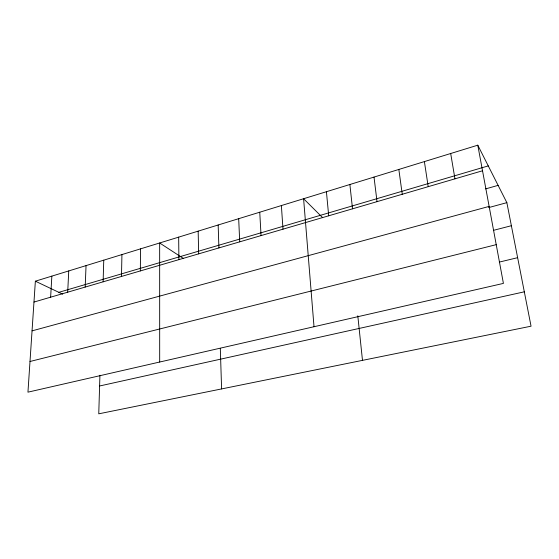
<?xml version="1.0" encoding="UTF-8"?>
<svg xmlns="http://www.w3.org/2000/svg" width="559" height="559" viewBox="0 0 559 559"><rect width="100%" height="100%" fill="white"/><g stroke="black" fill="none" stroke-linecap="round" stroke-linejoin="round"><path stroke-width="0.84" d="M140.33 270.926L140.554 248.853M121.485 276.446L121.932 254.576M99.928 375.257L98.754 413.821L531.05 326.197L506.859 202.651L477.784 145.179L35.364 281.191L27.95 392.166L503.414 283.399L477.784 145.179M103.108 281.827L103.764 260.166M85.185 287.067L86.044 265.609M67.702 292.189L68.743 270.933M50.631 297.185L51.854 276.125M58.856 292.329L488.266 165.897M33.973 302.063L482.529 170.768M485.603 188.893L498.111 185.364M32.045 330.865L489.132 206.397M488.58 207.62L506.859 202.651M493.66 230.294L511.373 225.717M29.997 361.491L496.231 244.653M499.32 262.087L517.634 257.678M99.6 385.989L524.321 291.819M35.364 281.191L62.678 294.146M183.345 258.412L159.657 242.983L159.685 362.029M322.641 217.64L303.593 198.731L314.018 326.722M450.687 153.508L454.963 178.831M424.386 161.593L428.215 186.664M398.84 169.447L402.249 194.266M374.013 177.077L377.032 201.645M349.885 184.498L352.519 208.821M357.802 315.786L362.484 360.366M326.421 191.709L328.699 215.795M281.373 205.558L282.994 229.169M259.746 212.21L261.06 235.591M238.686 218.688L239.713 241.837M218.164 224.991L218.911 247.93M220.309 348.327L221.602 388.924M198.166 231.14L198.655 253.856M178.67 237.135L178.908 259.635"/></g></svg>
